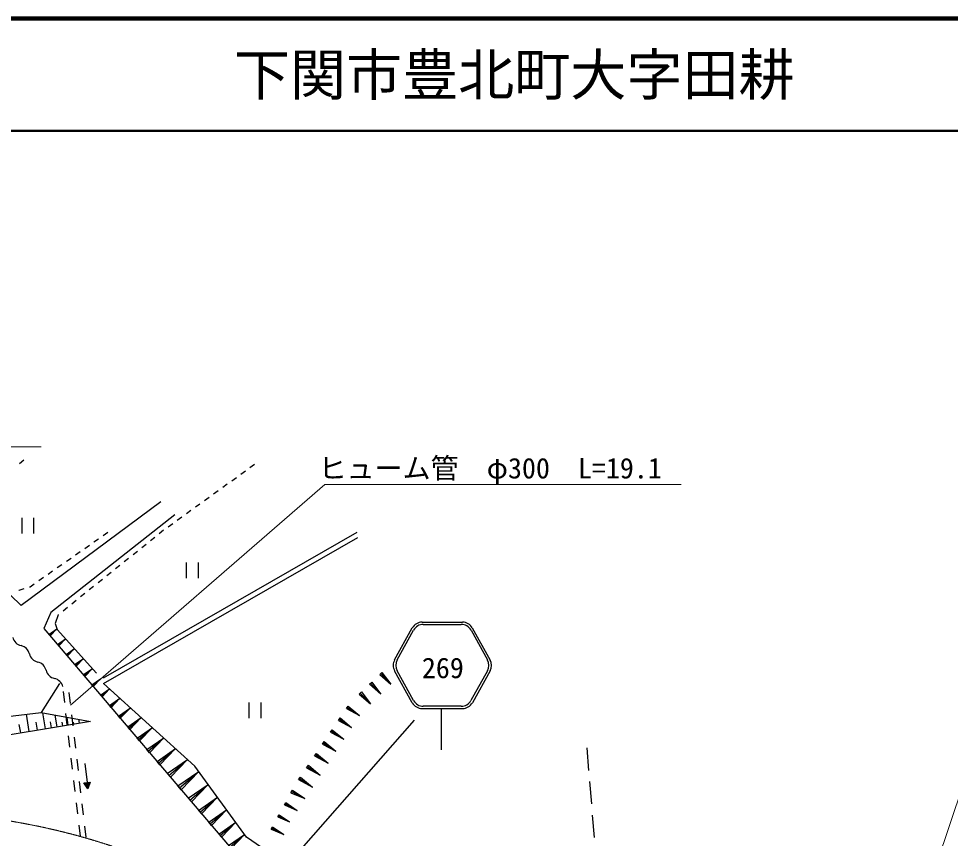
# Model space of a CAD drawing. Units: millimetres, scale not verified. Extents: x 40000 to 680000, y 20000 to 380000.
# Drawn here: x 385838 to 468912, y 306914 to 380000 of the extents above; entities that cross this region are included whole.
import ezdxf
from ezdxf.enums import TextEntityAlignment as Align

# ---------------------------------------------------------------- set-up
doc = ezdxf.new("R2010")
doc.units = ezdxf.units.MM
doc.header["$LTSCALE"] = 1000
doc.linetypes.add('CHAIN', pattern=[18.5, 12, -1.5, 3.5, -1.5])
for name, color, linetype, lineweight in [('M-BGD', 7, 'Continuous', 25), ('M-BMK', 2, 'CHAIN', 13), ('M-STR-HTXT', 7, 'Continuous', 13), ('M-STR-STRC', 7, 'Continuous', 25), ('M-TTL', 2, 'Continuous', 140), ('M-TTL-LINE', 7, 'Continuous', 50), ('M-TTL-TXT', 7, 'Continuous', 50)]:
    doc.layers.add(name, color=color, linetype=linetype, lineweight=lineweight)
doc.styles.add('ＭＳ ゴシック', font='')
doc.styles.get('ＭＳ ゴシック').set_extended_font_data('MS Gothic')

msp = doc.modelspace()

# ---------------------------------------------------------------- linework, layer by layer
at = {"layer": 'M-BGD'}
for p, q in [((386290, 340646), (385925, 340305)), ((406871, 340235), (406466, 339943)), ((405250, 339064), (404845, 338771)), ((406061, 339650), (405655, 339357)), ((404439, 338479), (404034, 338186)), ((402818, 337307), (402413, 337015)), ((403629, 337893), (403224, 337600)), ((402008, 336722), (401602, 336429)), ((401197, 336136), (400792, 335843)), ((386123, 335491), (386123, 334091)), ((387173, 335491), (387173, 334091)), ((399576, 334965), (399171, 334672)), ((400386, 335551), (399981, 335258)), ((393376, 333915), (393786, 334202)), ((415994, 334199), (393381, 321210)), ((398765, 334379), (398375, 334066)), ((392557, 333342), (392966, 333629)), ((393419, 320720), (416079, 333743)), ((397985, 333753), (397595, 333441)), ((390918, 332196), (391327, 332482)), ((391737, 332769), (392147, 333055)), ((396425, 332502), (396036, 332189)), ((397205, 333128), (396815, 332815)), ((390098, 331623), (390508, 331909)), ((395646, 331876), (395256, 331563)), ((400782, 331501), (400782, 330101)), ((401832, 331501), (401832, 330101)), ((388459, 330477), (388869, 330763)), ((389279, 331050), (389688, 331336)), ((394866, 331250), (394476, 330937)), ((387640, 329904), (388049, 330190)), ((393306, 329998), (392916, 329685)), ((394086, 330624), (393696, 330311)), ((385862, 329056), (385880, 329047)), ((385880, 329047), (386338, 329191)), ((386815, 329342), (386855, 329355)), ((386855, 329355), (387230, 329617)), ((392526, 329372), (392136, 329060)), ((391746, 328747), (391356, 328434)), ((390186, 327495), (389796, 327182)), ((390966, 328121), (390576, 327808)), ((389406, 326869), (389370, 326840)), ((388541, 325103), (389248, 325591)), ((388652, 324972), (388541, 325103)), ((388597, 325038), (389248, 325591)), ((388652, 324972), (389248, 325591)), ((389300, 324210), (390017, 324705)), ((389413, 324078), (389300, 324210)), ((389357, 324144), (390017, 324705)), ((389413, 324078), (390017, 324705)), ((390063, 323313), (390811, 323830)), ((390180, 323175), (390063, 323313)), ((390122, 323244), (390811, 323830)), ((390180, 323175), (390811, 323830)), ((390830, 322410), (391609, 322949)), ((390953, 322267), (390830, 322410)), ((390892, 322339), (391609, 322949)), ((390953, 322267), (391609, 322949)), ((391603, 321502), (392413, 322062)), ((391730, 321353), (391603, 321502)), ((391666, 321428), (392413, 322062)), ((391730, 321353), (392413, 322062)), ((418046, 321516), (418234, 321693)), ((418046, 321516), (419026, 320663)), ((418140, 321605), (419026, 320663)), ((418234, 321693), (419026, 320663)), ((389489, 320724), (387858, 318132)), ((392374, 320595), (393143, 321126)), ((392435, 320524), (393143, 321126)), ((392495, 320453), (393143, 321126)), ((417125, 320650), (417316, 320830)), ((417221, 320740), (418119, 319785)), ((417316, 320830), (418119, 319785)), ((389943, 319029), (389826, 320022)), ((390458, 318930), (390341, 319923)), ((392495, 320453), (392374, 320595)), ((393145, 319688), (393947, 320243)), ((393208, 319615), (393947, 320243)), ((393271, 319541), (393947, 320243)), ((416202, 319782), (416395, 319964)), ((416299, 319873), (417209, 318905)), ((416395, 319964), (417209, 318905)), ((417125, 320650), (418119, 319785)), ((393271, 319541), (393145, 319688)), ((393929, 318767), (394863, 319413)), ((394002, 318681), (394863, 319413)), ((394075, 318594), (394863, 319413)), ((406376, 319020), (406376, 317620)), ((407426, 319020), (407426, 317620)), ((416202, 319782), (417209, 318905)), ((394075, 318594), (393929, 318767)), ((394734, 317820), (395805, 318560)), ((394818, 317721), (395805, 318560)), ((394902, 317623), (395805, 318560)), ((415068, 318479), (415213, 318695)), ((415068, 318479), (416219, 317860)), ((415140, 318587), (416219, 317860)), ((415213, 318695), (416219, 317860)), ((386791, 316438), (386536, 317975)), ((388224, 316676), (387986, 318109)), ((389281, 316851), (389105, 317908)), ((390177, 317043), (390060, 318036)), ((390267, 317015), (390150, 317719)), ((390692, 316944), (390575, 317937)), ((391254, 317179), (391195, 317531)), ((394902, 317623), (394734, 317820)), ((395560, 316848), (396771, 317685)), ((395655, 316736), (396771, 317685)), ((395750, 316625), (396771, 317685)), ((414361, 317430), (414508, 317648)), ((414361, 317430), (415526, 316804)), ((414435, 317539), (415526, 316804)), ((414508, 317648), (415526, 316804)), ((386022, 316310), (385895, 317079)), ((387508, 316557), (387389, 317274)), ((388753, 316764), (388665, 317292)), ((389774, 316933), (389716, 317285)), ((390761, 317097), (390731, 317273)), ((395750, 316625), (395560, 316848)), ((396409, 315850), (397764, 316786)), ((396515, 315725), (397764, 316786)), ((396622, 315600), (397764, 316786)), ((413653, 316379), (413802, 316599)), ((413802, 316599), (414831, 315746)), ((390411, 315056), (390294, 316049)), ((390927, 314957), (390809, 315950)), ((396622, 315600), (396409, 315850)), ((397281, 314825), (398783, 315863)), ((397399, 314686), (398783, 315863)), ((397516, 314548), (398783, 315863)), ((413653, 316379), (414831, 315746)), ((413727, 316489), (414831, 315746)), ((398176, 313772), (399830, 314916)), ((398306, 313620), (399830, 314916)), ((398435, 313467), (399830, 314916)), ((412943, 315325), (413093, 315548)), ((412943, 315325), (414134, 314685)), ((413018, 315436), (414134, 314685)), ((413093, 315548), (414134, 314685)), ((436490, 314973), (436656, 312979)), ((390646, 313070), (390528, 314063)), ((397516, 314548), (397281, 314825)), ((412232, 314268), (412384, 314494)), ((412232, 314268), (413436, 313621)), ((412308, 314381), (413436, 313621)), ((412384, 314494), (413436, 313621)), ((391161, 312971), (391044, 313964)), ((391751, 313577), (391945, 311887)), ((398435, 313467), (398176, 313772)), ((399095, 312691), (400905, 313942)), ((399237, 312524), (400905, 313942)), ((399379, 312357), (400905, 313942)), ((411518, 313210), (411672, 313438)), ((411518, 313210), (412736, 312555)), ((411595, 313324), (412736, 312555)), ((411672, 313438), (412736, 312555)), ((399379, 312357), (399095, 312691)), ((400031, 311591), (401895, 312880)), ((400177, 311419), (401895, 312880)), ((400323, 311247), (401895, 312880)), ((410803, 312148), (410959, 312379)), ((410959, 312379), (412035, 311486)), ((390880, 311084), (390763, 312077)), ((391395, 310985), (391278, 311978)), ((391663, 311855), (392226, 311919)), ((392009, 311324), (391663, 311855)), ((391709, 311784), (391700, 311859)), ((391755, 311713), (391738, 311864)), ((391801, 311643), (391776, 311868)), ((391847, 311572), (391813, 311872)), ((391894, 311501), (391851, 311876)), ((391940, 311430), (391888, 311881)), ((391986, 311359), (391926, 311885)), ((392023, 311364), (391963, 311889)), ((392052, 311443), (392001, 311894)), ((392226, 311919), (392009, 311324)), ((392081, 311522), (392038, 311898)), ((392110, 311602), (392076, 311902)), ((392139, 311681), (392114, 311906)), ((392168, 311761), (392151, 311911)), ((392197, 311840), (392189, 311915)), ((400323, 311247), (400031, 311591)), ((400964, 310493), (402738, 311720)), ((401103, 310330), (402738, 311720)), ((401242, 310167), (402738, 311720)), ((410803, 312148), (412035, 311486)), ((410881, 312263), (412035, 311486)), ((436738, 311983), (436903, 309990)), ((410117, 310978), (410244, 311214)), ((410117, 310978), (411361, 310459)), ((410180, 311096), (411361, 310459)), ((410244, 311214), (411361, 310459)), ((391114, 309098), (390997, 310091)), ((391629, 308999), (391512, 309992)), ((401242, 310167), (400964, 310493)), ((401883, 309413), (403567, 310578)), ((402015, 309258), (403567, 310578)), ((402147, 309102), (403567, 310578)), ((409530, 309890), (409647, 310107)), ((409530, 309890), (410674, 309413)), ((409589, 309999), (410674, 309413)), ((409647, 310107), (410674, 309413)), ((402147, 309102), (401883, 309413)), ((402788, 308349), (404384, 309453)), ((402913, 308202), (404384, 309453)), ((403038, 308054), (404384, 309453)), ((403038, 308054), (402788, 308349)), ((403679, 307301), (405189, 308345)), ((403797, 307161), (405189, 308345)), ((403916, 307022), (405189, 308345)), ((408954, 308821), (409061, 309019)), ((408954, 308821), (409999, 308385)), ((409007, 308920), (409999, 308385)), ((409061, 309019), (409999, 308385)), ((436986, 308993), (437151, 307000)), ((391348, 307111), (391231, 308104)), ((391863, 307012), (391746, 308005)), ((408361, 307721), (408475, 307934)), ((408361, 307721), (409479, 307256)), ((408418, 307827), (409479, 307256)), ((408475, 307934), (409479, 307256)), ((403916, 307022), (403679, 307301)), ((404557, 306268), (405982, 307254)), ((404668, 306137), (405982, 307254)), ((404780, 306006), (405982, 307254))]:
    msp.add_line(p, q, dxfattribs=at)
for points in [[(398509, 336926), (386075, 327681), (379403, 334097)], [(399778, 335763), (388705, 327049), (388098, 325624)], [(389370, 326840), (389085, 326080), (389267, 325533), (392790, 321646)], [(388098, 325624), (405991, 304582), (414353, 298664), (419643, 295032), (426789, 290096)], [(407482, 306091), (406148, 307025), (401544, 313364), (393419, 320720)], [(367723, 315369), (369579, 315961), (387858, 318132), (392240, 317343), (381304, 315527), (371750, 312092), (369734, 311813)]]:
    msp.add_lwpolyline(points, dxfattribs=at)
for centre, start, end in [((386269, 325055), 193.39148, 257.58481), ((385847, 323138), 13.39148, 77.58481), ((387756, 323593), 193.39148, 257.58481), ((387335, 321676), 13.39148, 77.58481), ((389244, 322131), 193.39148, 257.58481), ((388822, 320214), 13.39148, 77.58481)]:
    msp.add_arc(centre, 981, start, end, dxfattribs=at)
at = {"layer": 'M-BMK'}
msp.add_arc((375605, 250455), 58771, 53.23314, 91.69863, dxfattribs=at)
at = {"layer": 'M-STR-HTXT'}
for points in [[(359352, 311059), (352101, 341818), (387837, 341818)], [(390475, 318791), (413149, 338453), (444909, 338453)], [(455748, 269172), (470047, 311696), (501359, 311696)]]:
    msp.add_lwpolyline(points, dxfattribs=at)
at = {"layer": 'M-STR-STRC'}
for p, q in [((419362, 322831), (420935, 325671)), ((421810, 326187), (425421, 326187)), ((421919, 325987), (425304, 325987)), ((426290, 325675), (427872, 322816)), ((419585, 322820), (421057, 325479)), ((426172, 325475), (427643, 322817)), ((420937, 319006), (419362, 321849)), ((421057, 319201), (419585, 321860)), ((427643, 321864), (426170, 319202)), ((427872, 321865), (426292, 319010)), ((421806, 318494), (425416, 318494)), ((425307, 318694), (421919, 318694)), ((423522, 318494), (423522, 314794)), ((409335, 304049), (421147, 317441))]:
    msp.add_line(p, q, dxfattribs=at)
for centre, radius, start, end in [((421810, 325186), 1001, 90, 151.0247), ((421919, 325001), 985, 90, 151.0247), ((425304, 324995), 992, 28.96608, 90), ((425421, 325194), 993, 28.96608, 90), ((420249, 322340), 1014, 151.0247, 208.9753), ((420452, 322340), 991, 151.0247, 208.9753), ((426782, 322340), 984, 331.03392, 28.96608), ((427014, 322340), 982, 331.03392, 28.96608), ((421919, 319678), 985, 208.9753, 270), ((425307, 319680), 986, 270, 331.03392), ((425416, 319496), 1002, 270, 331.03392), ((421806, 319487), 993, 208.9753, 270)]:
    msp.add_arc(centre, radius, start, end, dxfattribs=at)
at = {"layer": 'M-TTL'}
msp.add_line((680000, 380000), (40000, 380000), dxfattribs=at)
at = {"layer": 'M-TTL-LINE'}
msp.add_line((40000, 370000), (680000, 370000), dxfattribs=at)

# ---------------------------------------------------------------- texts
at = {"layer": 'M-STR-HTXT', "style": 'ＭＳ ゴシック'}
msp.add_text('ヒューム管\u3000φ300  L=19.1', height=1833, dxfattribs=at).set_placement((427877, 338453), align=Align.BOTTOM_CENTER)
at = {"layer": 'M-STR-STRC', "style": 'ＭＳ ゴシック'}
msp.add_text('269', height=1833, dxfattribs=at).set_placement((425532, 320646), align=Align.BOTTOM_RIGHT)
at = {"layer": 'M-TTL-TXT', "style": 'ＭＳ ゴシック'}
msp.add_text('下関市豊北町大字田耕', height=3666, dxfattribs=at).set_placement((405024, 375000), align=Align.MIDDLE_LEFT)

doc.saveas('drawing.dxf')
